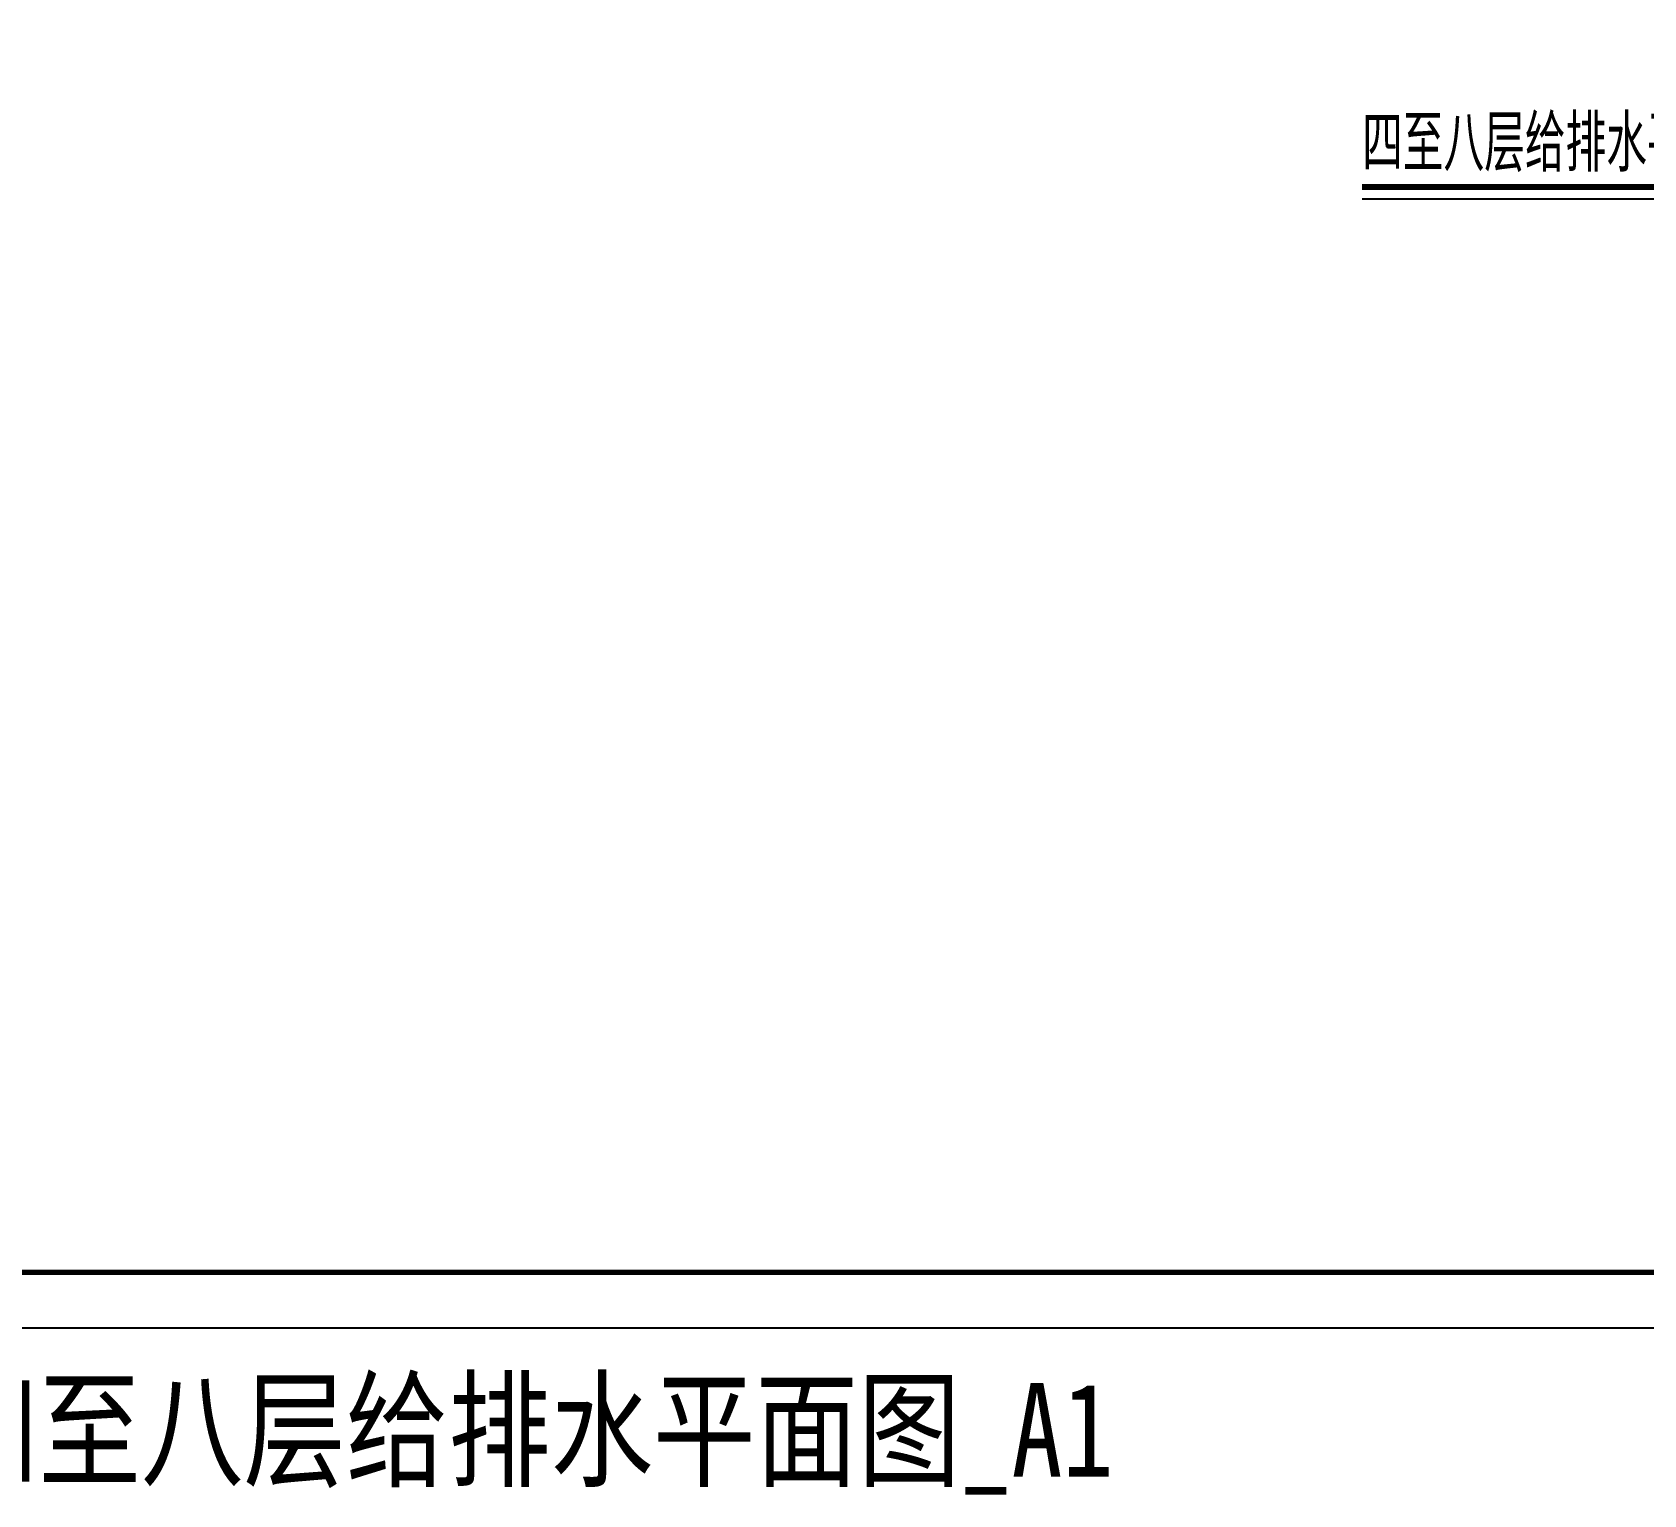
# Model space of a CAD drawing. Extents: x 27938 to 650306, y -92720 to 1524912.
# Drawn here: x 270713 to 299599, y 407846 to 434058 of the extents above; entities that cross this region are included whole.
import ezdxf

# ---------------------------------------------------------------- set-up
doc = ezdxf.new("R2010")
doc.units = 0
doc.header["$LTSCALE"] = 1000
doc.header["$MEASUREMENT"] = 0
for name, color, linetype in [('DIM_SYMB', 3, 'Continuous'), ('图框', 140, 'Continuous'), ('导图字', 7, 'Continuous')]:
    doc.layers.add(name, color=color, linetype=linetype)
doc.layers.add('yichutu', color=7, linetype='Continuous', true_color=0xffffff, plot=False)
doc.styles.get("Standard").update_dxf_attribs({"font": 'gbenor.shx', "bigfont": 'gbcbig.shx'})
doc.styles.add('黑体', font='simhei.ttf')

# ---------------------------------------------------------------- blocks, each defined once
blk = doc.blocks.new('TK')
at = {"layer": '图框'}
blk.add_lwpolyline([(465375, 548714), (549475, 548714), (549475, 489314), (465375, 489314)], close=True, dxfattribs=at)
blk.add_lwpolyline([(465375, 548714), (549475, 548714), (549475, 489314), (465375, 489314)], close=True, dxfattribs=at)
at = {"layer": '图框', "const_width": 100}
blk.add_lwpolyline([(548475, 490314), (548475, 547714), (467875, 547714), (467875, 490314)], close=True, dxfattribs=at)
blk = doc.blocks.new('yct-841-594-84100-59399.9999999999-100-1000.0')
at = {"layer": 'yichutu', "color": 7, "true_color": 0xffffff}
blk.add_lwpolyline([(0, 0), (0, 59400), (84100, 59400), (84100, 0)], close=True, dxfattribs=at)

msp = doc.modelspace()

# ---------------------------------------------------------------- linework, layer by layer
at = {"layer": 'DIM_SYMB', "const_width": 105}
msp.add_lwpolyline([(294551.1, 431283.9), (303924.6, 431283.9)], dxfattribs=at)
at = {"layer": 'DIM_SYMB'}
msp.add_lwpolyline([(294551.1, 431073.9), (303924.6, 431073.9)], dxfattribs=at)

# ---------------------------------------------------------------- block references
msp.add_blockref('TK', (-205160.9, -78481.8))
at = {"layer": 'yichutu'}
msp.add_blockref('yct-841-594-84100-59399.9999999999-100-1000.0', (260214.1, 410831.9), dxfattribs=at)

# ---------------------------------------------------------------- texts
at = {"layer": 'DIM_SYMB', "color": 7}
msp.add_text('四至八层给排水平面图', height=1012.77, dxfattribs=at).set_placement((294551.1, 431560.9))
at = {"layer": '导图字', "color": 1, "style": '黑体', "width": 0.8}
msp.add_text('水施_10_四至八层给排水平面图_A1', height=1682.363, dxfattribs=at).set_placement((261657.3, 408168.4))

doc.saveas('drawing.dxf')
